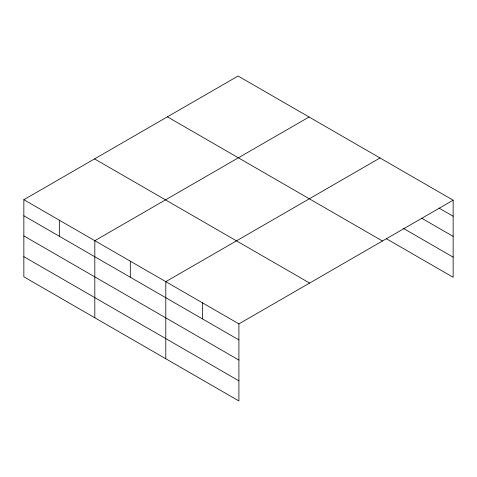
<?xml version="1.0" encoding="UTF-8"?>
<svg xmlns="http://www.w3.org/2000/svg" width="477" height="477" viewBox="0 0 477 477"><rect width="100%" height="100%" fill="white"/><g stroke="black" fill="none" stroke-linecap="round" stroke-linejoin="round"><path stroke-width="0.72" d="M238.911 360.081L238.911 323.883L23.85 199.714L23.85 276.809L238.911 400.972L238.911 360.081L23.85 235.912M386.442 238.774L453.15 277.286L453.15 200.191L238.089 76.028L23.85 199.714M309.06 117.002L94.822 240.688L94.822 317.783M380.026 157.976L165.793 281.663L165.793 358.758M238.911 323.883L453.15 200.191M439.037 208.103L453.15 216.254M421.722 218.245L453.15 236.395M403.119 228.256L453.15 257.145M167.391 116.841L382.453 241.01M94.547 158.901L309.609 283.064M23.85 215.777L238.911 339.94M23.85 256.668L238.911 380.831M202.355 302.776L202.355 318.833M130.304 261.175L130.304 277.238M59.333 220.201L59.333 236.264"/></g></svg>
